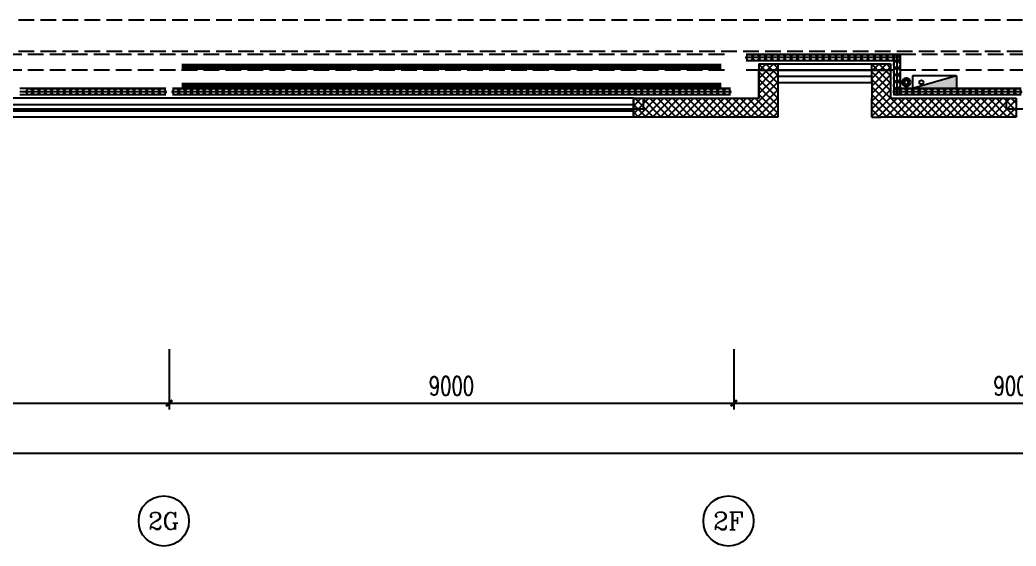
# Model space of a CAD drawing. Extents: x -474411 to 577939, y 0 to 1014176.
# Drawn here: x -185232 to -169354, y 632581 to 640970 of the extents above; entities that cross this region are included whole.
import ezdxf
from ezdxf.enums import TextEntityAlignment as Align

# ---------------------------------------------------------------- set-up
doc = ezdxf.new("R2010")
doc.units = 0
doc.header["$LTSCALE"] = 1000
doc.header["$MEASUREMENT"] = 0
doc.linetypes.add('CENTER', pattern=[2, 1.25, -0.25, 0.25, -0.25])
doc.linetypes.add('DASH', pattern=[0.35, 0.25, -0.1])
doc.layers.get('Defpoints').update_dxf_attribs({"color": 210})
for name, color, linetype in [('A-AXIS-D', 1, 'Continuous'), ('A-HATCH-2', 251, 'Continuous'), ('A-SFCE', 30, 'Continuous'), ('A-WINDOW', 140, 'Continuous'), ('AS-WALL', 40, 'Continuous'), ('AS-结构边线层', 200, 'Continuous'), ('DIM_SYMB', 3, 'Continuous'), ('PUB_HATCH', 8, 'Continuous'), ('PUB_TEXT', 7, 'Continuous'), ('SB_ZF消火栓', 10, 'Continuous')]:
    doc.layers.add(name, color=color, linetype=linetype)
doc.layers.add('LG-ZF消防', color=1, linetype='Continuous', lineweight=60)
doc.layers.add('柱间支撑', color=6, linetype='CENTER', lineweight=0)
doc.styles.add('_TCH_AXIS', font='COMPLEX', dxfattribs={"bigfont": 'GBCBIG'})
doc.styles.add('_TCH_DIM_T3', font='SIMPLEX', dxfattribs={"width": 0.705882, "bigfont": 'GBCBIG'})
doc.dimstyles.new('_TCH_ARCH&&100', dxfattribs={"dimtxt": 297.5, "dimasz": 100, "dimexe": 100, "dimexo": 100, "dimgap": 126.25, "dimtad": 1, "dimdec": 0, "dimzin": 0, "dimdsep": 46, "dimtxsty": '_TCH_DIM_T3', "dimblk": 'ARCHTICK', "dimcen": 0.09, "dimclrt": 7, "dimazin": 2, "dimtfac": 1, "dimtdec": 0, "dimtix": 1, "dimtmove": 2, "dimatfit": 3, "dimfxl": 0, "dimtolj": 1, "dimtzin": 0, "dimarcsym": 0})

# ---------------------------------------------------------------- blocks, each defined once
blk = doc.blocks.new('42343243')
at = {"color": 8}
for p, q in [((-175454, 1223170), (-196354, 1223170)), ((-175454, 1222870), (-175454, 1223170)), ((-196354, 1223070), (-175454, 1223070)), ((-196354, 1222970), (-175454, 1222970)), ((-175454, 1222870), (-196354, 1222870)), ((-173154, 1222320), (-173154, 1222620)), ((-173154, 1222620), (-171654, 1222620)), ((-171654, 1222620), (-171654, 1222320)), ((-171654, 1222520), (-173154, 1222520)), ((-171654, 1222420), (-173154, 1222420)), ((-173154, 1222320), (-171654, 1222320))]:
    blk.add_line(p, q, dxfattribs=at)
at = {"layer": 'AS-WALL', "color": 8}
for p, q in [((-173154, 1223170), (-175454, 1223170)), ((-175454, 1223170), (-175454, 1222870)), ((-173154, 1222620), (-173154, 1223170)), ((-171654, 1223170), (-171504, 1223170)), ((-171654, 1223170), (-171654, 1222870)), ((-169354, 1223170), (-171504, 1223170)), ((-169354, 1222870), (-169354, 1223170)), ((-175454, 1222870), (-173454, 1222870)), ((-173454, 1222320), (-173454, 1222870)), ((-171654, 1222870), (-171654, 1222870)), ((-171654, 1222620), (-171654, 1222870)), ((-171354, 1222320), (-171354, 1222870)), ((-171354, 1222870), (-169354, 1222870)), ((-173154, 1222320), (-173154, 1222620)), ((-171654, 1222620), (-171654, 1222320)), ((-173454, 1222320), (-173154, 1222320)), ((-171654, 1222320), (-171354, 1222320))]:
    blk.add_line(p, q, dxfattribs=at)
at = {"layer": 'PUB_HATCH', "color": 8, "linetype": 'Continuous'}
for p, q in [((-175454, 1223087), (-175371, 1223170)), ((-175454, 1222967), (-175251, 1223170)), ((-175209, 1222870), (-175454, 1223115)), ((-175431, 1222870), (-175131, 1223170)), ((-175089, 1222870), (-175389, 1223170)), ((-175311, 1222870), (-175011, 1223170)), ((-174969, 1222870), (-175269, 1223170)), ((-175191, 1222870), (-174891, 1223170)), ((-174849, 1222870), (-175149, 1223170)), ((-175071, 1222870), (-174771, 1223170)), ((-174729, 1222870), (-175029, 1223170)), ((-174951, 1222870), (-174651, 1223170)), ((-174609, 1222870), (-174909, 1223170)), ((-174831, 1222870), (-174531, 1223170)), ((-174489, 1222870), (-174789, 1223170)), ((-174711, 1222870), (-174411, 1223170)), ((-174369, 1222870), (-174669, 1223170)), ((-174591, 1222870), (-174291, 1223170)), ((-174249, 1222870), (-174549, 1223170)), ((-174471, 1222870), (-174171, 1223170)), ((-174129, 1222870), (-174429, 1223170)), ((-174351, 1222870), (-174051, 1223170)), ((-174009, 1222870), (-174309, 1223170)), ((-174231, 1222870), (-173931, 1223170)), ((-173889, 1222870), (-174189, 1223170)), ((-174111, 1222870), (-173811, 1223170)), ((-173769, 1222870), (-174069, 1223170)), ((-173991, 1222870), (-173691, 1223170)), ((-173649, 1222870), (-173949, 1223170)), ((-173871, 1222870), (-173571, 1223170)), ((-173529, 1222870), (-173829, 1223170)), ((-173751, 1222870), (-173451, 1223170)), ((-173432, 1222893), (-173709, 1223170)), ((-173631, 1222870), (-173331, 1223170)), ((-173372, 1222953), (-173589, 1223170)), ((-173511, 1222870), (-173211, 1223170)), ((-173312, 1223013), (-173469, 1223170)), ((-173454, 1222807), (-173154, 1223107)), ((-173252, 1223073), (-173349, 1223170)), ((-173192, 1223133), (-173229, 1223170)), ((-173154, 1223095), (-173192, 1223133)), ((-171654, 1223167), (-171651, 1223170)), ((-171654, 1223047), (-171531, 1223170)), ((-171504, 1223005), (-171654, 1223155)), ((-171504, 1223125), (-171549, 1223170)), ((-171504, 1223077), (-171411, 1223170)), ((-171249, 1222870), (-171504, 1223125)), ((-171497, 1222965), (-171291, 1223170)), ((-171129, 1222870), (-171429, 1223170)), ((-171425, 1222917), (-171171, 1223170)), ((-171351, 1222870), (-171051, 1223170)), ((-171009, 1222870), (-171309, 1223170)), ((-171231, 1222870), (-170931, 1223170)), ((-170889, 1222870), (-171189, 1223170)), ((-171111, 1222870), (-170811, 1223170)), ((-170769, 1222870), (-171069, 1223170)), ((-170991, 1222870), (-170691, 1223170)), ((-170649, 1222870), (-170949, 1223170)), ((-170871, 1222870), (-170571, 1223170)), ((-170529, 1222870), (-170829, 1223170)), ((-170751, 1222870), (-170451, 1223170)), ((-170409, 1222870), (-170709, 1223170)), ((-170631, 1222870), (-170331, 1223170)), ((-170289, 1222870), (-170589, 1223170)), ((-170511, 1222870), (-170211, 1223170)), ((-170169, 1222870), (-170469, 1223170)), ((-170391, 1222870), (-170091, 1223170)), ((-170049, 1222870), (-170349, 1223170)), ((-170271, 1222870), (-169971, 1223170)), ((-169929, 1222870), (-170229, 1223170)), ((-170151, 1222870), (-169851, 1223170)), ((-169809, 1222870), (-170109, 1223170)), ((-170031, 1222870), (-169731, 1223170)), ((-169689, 1222870), (-169989, 1223170)), ((-169911, 1222870), (-169611, 1223170)), ((-169569, 1222870), (-169869, 1223170)), ((-169791, 1222870), (-169491, 1223170)), ((-169449, 1222870), (-169749, 1223170)), ((-169671, 1222870), (-169371, 1223170)), ((-169354, 1222895), (-169629, 1223170)), ((-169354, 1223015), (-169509, 1223170)), ((-169354, 1223135), (-169389, 1223170)), ((-175329, 1222870), (-175454, 1222995)), ((-173454, 1222687), (-173154, 1222987)), ((-173154, 1222735), (-173372, 1222953)), ((-173154, 1222855), (-173312, 1223013)), ((-173154, 1222975), (-173252, 1223073)), ((-171654, 1222927), (-171504, 1223077)), ((-171555, 1222936), (-171654, 1223035)), ((-171654, 1222807), (-171497, 1222965)), ((-171354, 1222735), (-171555, 1222936)), ((-171398, 1222899), (-171504, 1223005)), ((-169551, 1222870), (-169354, 1223067)), ((-169431, 1222870), (-169354, 1222947)), ((-175449, 1222870), (-175454, 1222875)), ((-173454, 1222567), (-173154, 1222867)), ((-173217, 1222558), (-173454, 1222795)), ((-173157, 1222618), (-173432, 1222893)), ((-171654, 1222687), (-171425, 1222917)), ((-171627, 1222888), (-171654, 1222915)), ((-171354, 1222495), (-171654, 1222795)), ((-171628, 1222594), (-171354, 1222867)), ((-171354, 1222615), (-171627, 1222888)), ((-171354, 1222855), (-171398, 1222899)), ((-173454, 1222447), (-173154, 1222747)), ((-173277, 1222498), (-173454, 1222675)), ((-173454, 1222327), (-173154, 1222627)), ((-173154, 1222615), (-173157, 1222618)), ((-171354, 1222375), (-171654, 1222675)), ((-171568, 1222534), (-171354, 1222747)), ((-171508, 1222474), (-171354, 1222627)), ((-173337, 1222438), (-173454, 1222555)), ((-173341, 1222320), (-173154, 1222507)), ((-173154, 1222375), (-173277, 1222498)), ((-173154, 1222495), (-173217, 1222558)), ((-171654, 1222567), (-171628, 1222594)), ((-171419, 1222320), (-171654, 1222555)), ((-171654, 1222447), (-171568, 1222534)), ((-171654, 1222327), (-171508, 1222474)), ((-171448, 1222414), (-171354, 1222507)), ((-173397, 1222378), (-173454, 1222435)), ((-173339, 1222320), (-173397, 1222378)), ((-173219, 1222320), (-173337, 1222438)), ((-173221, 1222320), (-173154, 1222387)), ((-171539, 1222320), (-171654, 1222435)), ((-171541, 1222320), (-171448, 1222414)), ((-171421, 1222320), (-171388, 1222354)), ((-171388, 1222354), (-171354, 1222387))]:
    blk.add_line(p, q, dxfattribs=at)
blk = doc.blocks.new('43243')
at = {"layer": 'AS-结构边线层', "color": 8}
blk.add_lwpolyline([(-210494, 639720), (-200454, 639720), (-200454, 640170), (-198354, 640170), (-198354, 639720), (-196514, 639720), (-196514, 639550), (-175294, 639550), (-175294, 639720), (-173454, 639720), (-173454, 640170), (-171354, 640170), (-171354, 639720), (-169514, 639720), (-169514, 639550), (-155994, 639550), (-155994, 639720), (-146454, 639720)], dxfattribs=at)
blk = doc.blocks.new('w42343')
at = {"layer": 'A-HATCH-2', "linetype": 'DASH'}
for p, q in [((-263654, 640970), (-128354, 640970)), ((-263654, 640470), (-128354, 640470))]:
    blk.add_line(p, q, dxfattribs=at)
blk = doc.blocks.new('34242343243')
at = {"color": 8}
for p, q in [((-173552, 640420), (-173654, 640420)), ((-173552, 640370), (-173654, 640370)), ((-173450, 640420), (-173552, 640420)), ((-173450, 640370), (-173552, 640370)), ((-173348, 640420), (-173450, 640420)), ((-173348, 640370), (-173450, 640370)), ((-173246, 640420), (-173348, 640420)), ((-173246, 640370), (-173348, 640370)), ((-173144, 640420), (-173246, 640420)), ((-173144, 640370), (-173246, 640370)), ((-173042, 640420), (-173144, 640420)), ((-173042, 640370), (-173144, 640370)), ((-172940, 640420), (-173042, 640420)), ((-172940, 640370), (-173042, 640370)), ((-172838, 640420), (-172940, 640420)), ((-172838, 640370), (-172940, 640370)), ((-172735, 640420), (-172838, 640420)), ((-172735, 640370), (-172838, 640370)), ((-172633, 640420), (-172735, 640420)), ((-172633, 640370), (-172735, 640370)), ((-172531, 640420), (-172633, 640420)), ((-172531, 640370), (-172633, 640370)), ((-172429, 640420), (-172531, 640420)), ((-172429, 640370), (-172531, 640370)), ((-172327, 640420), (-172429, 640420)), ((-172327, 640370), (-172429, 640370)), ((-172225, 640420), (-172327, 640420)), ((-172225, 640370), (-172327, 640370)), ((-172123, 640420), (-172225, 640420)), ((-172123, 640370), (-172225, 640370)), ((-172021, 640420), (-172123, 640420)), ((-172021, 640370), (-172123, 640370)), ((-171919, 640420), (-172021, 640420)), ((-171919, 640370), (-172021, 640370)), ((-171817, 640420), (-171919, 640420)), ((-171817, 640370), (-171919, 640370)), ((-171715, 640420), (-171817, 640420)), ((-171715, 640370), (-171817, 640370)), ((-171613, 640420), (-171715, 640420)), ((-171613, 640370), (-171715, 640370)), ((-171510, 640420), (-171613, 640420)), ((-171510, 640370), (-171613, 640370)), ((-171408, 640420), (-171510, 640420)), ((-171408, 640370), (-171510, 640370)), ((-171306, 640420), (-171408, 640420)), ((-171306, 640370), (-171408, 640370)), ((-171204, 640420), (-171306, 640420)), ((-171204, 640370), (-171306, 640370)), ((-171304, 640420), (-171304, 640312)), ((-171254, 640420), (-171254, 640312)), ((-171204, 640420), (-171204, 640312)), ((-173552, 640320), (-173654, 640320)), ((-173450, 640320), (-173552, 640320)), ((-173348, 640320), (-173450, 640320)), ((-173246, 640320), (-173348, 640320)), ((-173144, 640320), (-173246, 640320)), ((-173042, 640320), (-173144, 640320)), ((-172940, 640320), (-173042, 640320)), ((-172838, 640320), (-172940, 640320)), ((-172735, 640320), (-172838, 640320)), ((-172633, 640320), (-172735, 640320)), ((-172531, 640320), (-172633, 640320)), ((-172429, 640320), (-172531, 640320)), ((-172327, 640320), (-172429, 640320)), ((-172225, 640320), (-172327, 640320)), ((-172123, 640320), (-172225, 640320)), ((-172021, 640320), (-172123, 640320)), ((-171919, 640320), (-172021, 640320)), ((-171817, 640320), (-171919, 640320)), ((-171715, 640320), (-171817, 640320)), ((-171613, 640320), (-171715, 640320)), ((-171510, 640320), (-171613, 640320)), ((-171408, 640320), (-171510, 640320)), ((-171306, 640320), (-171408, 640320)), ((-171204, 640320), (-171306, 640320)), ((-171304, 640312), (-171304, 640203)), ((-171304, 640203), (-171304, 640095)), ((-171254, 640312), (-171254, 640203)), ((-171254, 640203), (-171254, 640095)), ((-171204, 640312), (-171204, 640203)), ((-171204, 640203), (-171204, 640095)), ((-171304, 640095), (-171304, 639987)), ((-171254, 640095), (-171254, 639987)), ((-171204, 640095), (-171204, 639987)), ((-171304, 639987), (-171304, 639878)), ((-171254, 639987), (-171254, 639878)), ((-171204, 639987), (-171204, 639878)), ((-185131, 639876), (-185232, 639876)), ((-185131, 639826), (-185232, 639826)), ((-185131, 639776), (-185232, 639776)), ((-185030, 639876), (-185131, 639876)), ((-185030, 639826), (-185131, 639826)), ((-185030, 639776), (-185131, 639776)), ((-184929, 639876), (-185030, 639876)), ((-184929, 639826), (-185030, 639826)), ((-184929, 639776), (-185030, 639776)), ((-184828, 639876), (-184929, 639876)), ((-184828, 639826), (-184929, 639826)), ((-184828, 639776), (-184929, 639776)), ((-184727, 639876), (-184828, 639876)), ((-184727, 639826), (-184828, 639826)), ((-184727, 639776), (-184828, 639776)), ((-184626, 639876), (-184727, 639876)), ((-184626, 639826), (-184727, 639826)), ((-184626, 639776), (-184727, 639776)), ((-184525, 639876), (-184626, 639876)), ((-184525, 639826), (-184626, 639826)), ((-184525, 639776), (-184626, 639776)), ((-184424, 639876), (-184525, 639876)), ((-184424, 639826), (-184525, 639826)), ((-184424, 639776), (-184525, 639776)), ((-184323, 639876), (-184424, 639876)), ((-184323, 639826), (-184424, 639826)), ((-184323, 639776), (-184424, 639776)), ((-184222, 639876), (-184323, 639876)), ((-184222, 639826), (-184323, 639826)), ((-184222, 639776), (-184323, 639776)), ((-184121, 639876), (-184222, 639876)), ((-184121, 639826), (-184222, 639826)), ((-184121, 639776), (-184222, 639776)), ((-184020, 639876), (-184121, 639876)), ((-184020, 639826), (-184121, 639826)), ((-184020, 639776), (-184121, 639776)), ((-183919, 639876), (-184020, 639876)), ((-183919, 639826), (-184020, 639826)), ((-183919, 639776), (-184020, 639776)), ((-183818, 639876), (-183919, 639876)), ((-183818, 639826), (-183919, 639826)), ((-183818, 639776), (-183919, 639776)), ((-183717, 639876), (-183818, 639876)), ((-183717, 639826), (-183818, 639826)), ((-183717, 639776), (-183818, 639776)), ((-183616, 639876), (-183717, 639876)), ((-183616, 639826), (-183717, 639826)), ((-183616, 639776), (-183717, 639776)), ((-183514, 639876), (-183616, 639876)), ((-183514, 639826), (-183616, 639826)), ((-183514, 639776), (-183616, 639776)), ((-183413, 639876), (-183514, 639876)), ((-183413, 639826), (-183514, 639826)), ((-183413, 639776), (-183514, 639776)), ((-183312, 639876), (-183413, 639876)), ((-183312, 639826), (-183413, 639826)), ((-183312, 639776), (-183413, 639776)), ((-183211, 639876), (-183312, 639876)), ((-183211, 639826), (-183312, 639826)), ((-183211, 639776), (-183312, 639776)), ((-183110, 639876), (-183211, 639876)), ((-183110, 639826), (-183211, 639826)), ((-183110, 639776), (-183211, 639776)), ((-183009, 639876), (-183110, 639876)), ((-183009, 639826), (-183110, 639826)), ((-183009, 639776), (-183110, 639776)), ((-182908, 639876), (-183009, 639876)), ((-182908, 639826), (-183009, 639826)), ((-182908, 639776), (-183009, 639776)), ((-182699, 639876), (-182800, 639876)), ((-182699, 639826), (-182800, 639826)), ((-182699, 639776), (-182800, 639776)), ((-182598, 639876), (-182699, 639876)), ((-182598, 639826), (-182699, 639826)), ((-182598, 639776), (-182699, 639776)), ((-182497, 639876), (-182598, 639876)), ((-182497, 639826), (-182598, 639826)), ((-182497, 639776), (-182598, 639776)), ((-182396, 639876), (-182497, 639876)), ((-182396, 639826), (-182497, 639826)), ((-182396, 639776), (-182497, 639776)), ((-182295, 639876), (-182396, 639876)), ((-182295, 639826), (-182396, 639826)), ((-182295, 639776), (-182396, 639776)), ((-182194, 639876), (-182295, 639876)), ((-182194, 639826), (-182295, 639826)), ((-182194, 639776), (-182295, 639776)), ((-182093, 639876), (-182194, 639876)), ((-182093, 639826), (-182194, 639826)), ((-182093, 639776), (-182194, 639776)), ((-181992, 639876), (-182093, 639876)), ((-181992, 639826), (-182093, 639826)), ((-181992, 639776), (-182093, 639776)), ((-181891, 639876), (-181992, 639876)), ((-181891, 639826), (-181992, 639826)), ((-181891, 639776), (-181992, 639776)), ((-181790, 639876), (-181891, 639876)), ((-181790, 639826), (-181891, 639826)), ((-181790, 639776), (-181891, 639776)), ((-181689, 639876), (-181790, 639876)), ((-181689, 639826), (-181790, 639826)), ((-181689, 639776), (-181790, 639776)), ((-181588, 639876), (-181689, 639876)), ((-181588, 639826), (-181689, 639826)), ((-181588, 639776), (-181689, 639776)), ((-181487, 639876), (-181588, 639876)), ((-181487, 639826), (-181588, 639826)), ((-181487, 639776), (-181588, 639776)), ((-181386, 639876), (-181487, 639876)), ((-181386, 639826), (-181487, 639826)), ((-181386, 639776), (-181487, 639776)), ((-181285, 639876), (-181386, 639876)), ((-181285, 639826), (-181386, 639826)), ((-181285, 639776), (-181386, 639776)), ((-181183, 639876), (-181285, 639876)), ((-181183, 639826), (-181285, 639826)), ((-181183, 639776), (-181285, 639776)), ((-181082, 639876), (-181183, 639876)), ((-181082, 639826), (-181183, 639826)), ((-181082, 639776), (-181183, 639776)), ((-180981, 639876), (-181082, 639876)), ((-180981, 639826), (-181082, 639826)), ((-180981, 639776), (-181082, 639776)), ((-180880, 639876), (-180981, 639876)), ((-180880, 639826), (-180981, 639826)), ((-180880, 639776), (-180981, 639776)), ((-180779, 639876), (-180880, 639876)), ((-180779, 639826), (-180880, 639826)), ((-180779, 639776), (-180880, 639776)), ((-180678, 639876), (-180779, 639876)), ((-180678, 639826), (-180779, 639826)), ((-180678, 639776), (-180779, 639776)), ((-180577, 639876), (-180678, 639876)), ((-180577, 639826), (-180678, 639826)), ((-180577, 639776), (-180678, 639776)), ((-180476, 639876), (-180577, 639876)), ((-180476, 639826), (-180577, 639826)), ((-180476, 639776), (-180577, 639776)), ((-180375, 639876), (-180476, 639876)), ((-180375, 639826), (-180476, 639826)), ((-180375, 639776), (-180476, 639776)), ((-180274, 639876), (-180375, 639876)), ((-180274, 639826), (-180375, 639826)), ((-180274, 639776), (-180375, 639776)), ((-180173, 639876), (-180274, 639876)), ((-180173, 639826), (-180274, 639826)), ((-180173, 639776), (-180274, 639776)), ((-180072, 639876), (-180173, 639876)), ((-180072, 639826), (-180173, 639826)), ((-180072, 639776), (-180173, 639776)), ((-179971, 639876), (-180072, 639876)), ((-179971, 639826), (-180072, 639826)), ((-179971, 639776), (-180072, 639776)), ((-179870, 639876), (-179971, 639876)), ((-179870, 639826), (-179971, 639826)), ((-179870, 639776), (-179971, 639776)), ((-179769, 639876), (-179870, 639876)), ((-179769, 639826), (-179870, 639826)), ((-179769, 639776), (-179870, 639776)), ((-179668, 639876), (-179769, 639876)), ((-179668, 639826), (-179769, 639826)), ((-179668, 639776), (-179769, 639776)), ((-179567, 639876), (-179668, 639876)), ((-179567, 639826), (-179668, 639826)), ((-179567, 639776), (-179668, 639776)), ((-179466, 639876), (-179567, 639876)), ((-179466, 639826), (-179567, 639826)), ((-179466, 639776), (-179567, 639776)), ((-179365, 639876), (-179466, 639876)), ((-179365, 639826), (-179466, 639826)), ((-179365, 639776), (-179466, 639776)), ((-179264, 639876), (-179365, 639876)), ((-179264, 639826), (-179365, 639826)), ((-179264, 639776), (-179365, 639776)), ((-179163, 639876), (-179264, 639876)), ((-179163, 639826), (-179264, 639826)), ((-179163, 639776), (-179264, 639776)), ((-179062, 639876), (-179163, 639876)), ((-179062, 639826), (-179163, 639826)), ((-179062, 639776), (-179163, 639776)), ((-178960, 639876), (-179062, 639876)), ((-178960, 639826), (-179062, 639826)), ((-178960, 639776), (-179062, 639776)), ((-178859, 639876), (-178960, 639876)), ((-178859, 639826), (-178960, 639826)), ((-178859, 639776), (-178960, 639776)), ((-178758, 639876), (-178859, 639876)), ((-178758, 639826), (-178859, 639826)), ((-178758, 639776), (-178859, 639776)), ((-178657, 639876), (-178758, 639876)), ((-178657, 639826), (-178758, 639826)), ((-178657, 639776), (-178758, 639776)), ((-178556, 639876), (-178657, 639876)), ((-178556, 639826), (-178657, 639826)), ((-178556, 639776), (-178657, 639776)), ((-178455, 639876), (-178556, 639876)), ((-178455, 639826), (-178556, 639826)), ((-178455, 639776), (-178556, 639776)), ((-178354, 639876), (-178455, 639876)), ((-178354, 639826), (-178455, 639826)), ((-178354, 639776), (-178455, 639776)), ((-178253, 639876), (-178354, 639876)), ((-178253, 639826), (-178354, 639826)), ((-178253, 639776), (-178354, 639776)), ((-178152, 639876), (-178253, 639876)), ((-178152, 639826), (-178253, 639826)), ((-178152, 639776), (-178253, 639776)), ((-178051, 639876), (-178152, 639876)), ((-178051, 639826), (-178152, 639826)), ((-178051, 639776), (-178152, 639776)), ((-177950, 639876), (-178051, 639876)), ((-177950, 639826), (-178051, 639826)), ((-177950, 639776), (-178051, 639776)), ((-177849, 639876), (-177950, 639876)), ((-177849, 639826), (-177950, 639826)), ((-177849, 639776), (-177950, 639776)), ((-177748, 639876), (-177849, 639876)), ((-177748, 639826), (-177849, 639826)), ((-177748, 639776), (-177849, 639776)), ((-177647, 639876), (-177748, 639876)), ((-177647, 639826), (-177748, 639826)), ((-177647, 639776), (-177748, 639776)), ((-177546, 639876), (-177647, 639876)), ((-177546, 639826), (-177647, 639826)), ((-177546, 639776), (-177647, 639776)), ((-177445, 639876), (-177546, 639876)), ((-177445, 639826), (-177546, 639826)), ((-177445, 639776), (-177546, 639776)), ((-177344, 639876), (-177445, 639876)), ((-177344, 639826), (-177445, 639826)), ((-177344, 639776), (-177445, 639776)), ((-177243, 639876), (-177344, 639876)), ((-177243, 639826), (-177344, 639826)), ((-177243, 639776), (-177344, 639776)), ((-177142, 639876), (-177243, 639876)), ((-177142, 639826), (-177243, 639826)), ((-177142, 639776), (-177243, 639776)), ((-177041, 639876), (-177142, 639876)), ((-177041, 639826), (-177142, 639826)), ((-177041, 639776), (-177142, 639776)), ((-176940, 639876), (-177041, 639876)), ((-176940, 639826), (-177041, 639826)), ((-176940, 639776), (-177041, 639776)), ((-176839, 639876), (-176940, 639876)), ((-176839, 639826), (-176940, 639826)), ((-176839, 639776), (-176940, 639776)), ((-176737, 639876), (-176839, 639876)), ((-176737, 639826), (-176839, 639826)), ((-176737, 639776), (-176839, 639776)), ((-176636, 639876), (-176737, 639876)), ((-176636, 639826), (-176737, 639826)), ((-176636, 639776), (-176737, 639776)), ((-176535, 639876), (-176636, 639876)), ((-176535, 639826), (-176636, 639826)), ((-176535, 639776), (-176636, 639776)), ((-176434, 639876), (-176535, 639876)), ((-176434, 639826), (-176535, 639826)), ((-176434, 639776), (-176535, 639776)), ((-176333, 639876), (-176434, 639876)), ((-176333, 639826), (-176434, 639826)), ((-176333, 639776), (-176434, 639776)), ((-176232, 639876), (-176333, 639876)), ((-176232, 639826), (-176333, 639826)), ((-176232, 639776), (-176333, 639776)), ((-176131, 639876), (-176232, 639876)), ((-176131, 639826), (-176232, 639826)), ((-176131, 639776), (-176232, 639776)), ((-176030, 639876), (-176131, 639876)), ((-176030, 639826), (-176131, 639826)), ((-176030, 639776), (-176131, 639776)), ((-175929, 639876), (-176030, 639876)), ((-175929, 639826), (-176030, 639826)), ((-175929, 639776), (-176030, 639776)), ((-175828, 639876), (-175929, 639876)), ((-175828, 639826), (-175929, 639826)), ((-175828, 639776), (-175929, 639776)), ((-175727, 639876), (-175828, 639876)), ((-175727, 639826), (-175828, 639826)), ((-175727, 639776), (-175828, 639776)), ((-175626, 639876), (-175727, 639876)), ((-175626, 639826), (-175727, 639826)), ((-175626, 639776), (-175727, 639776)), ((-175525, 639876), (-175626, 639876)), ((-175525, 639826), (-175626, 639826)), ((-175525, 639776), (-175626, 639776)), ((-175424, 639876), (-175525, 639876)), ((-175424, 639826), (-175525, 639826)), ((-175424, 639776), (-175525, 639776)), ((-175323, 639876), (-175424, 639876)), ((-175323, 639826), (-175424, 639826)), ((-175323, 639776), (-175424, 639776)), ((-175222, 639876), (-175323, 639876)), ((-175222, 639826), (-175323, 639826)), ((-175222, 639776), (-175323, 639776)), ((-175121, 639876), (-175222, 639876)), ((-175121, 639826), (-175222, 639826)), ((-175121, 639776), (-175222, 639776)), ((-175020, 639876), (-175121, 639876)), ((-175020, 639826), (-175121, 639826)), ((-175020, 639776), (-175121, 639776)), ((-174919, 639876), (-175020, 639876)), ((-174919, 639826), (-175020, 639826)), ((-174919, 639776), (-175020, 639776)), ((-174818, 639876), (-174919, 639876)), ((-174818, 639826), (-174919, 639826)), ((-174818, 639776), (-174919, 639776)), ((-174717, 639876), (-174818, 639876)), ((-174717, 639826), (-174818, 639826)), ((-174717, 639776), (-174818, 639776)), ((-174616, 639876), (-174717, 639876)), ((-174616, 639826), (-174717, 639826)), ((-174616, 639776), (-174717, 639776)), ((-174514, 639876), (-174616, 639876)), ((-174514, 639826), (-174616, 639826)), ((-174514, 639776), (-174616, 639776)), ((-174413, 639876), (-174514, 639876)), ((-174413, 639826), (-174514, 639826)), ((-174413, 639776), (-174514, 639776)), ((-174312, 639876), (-174413, 639876)), ((-174312, 639826), (-174413, 639826)), ((-174312, 639776), (-174413, 639776)), ((-174211, 639876), (-174312, 639876)), ((-174211, 639826), (-174312, 639826)), ((-174211, 639776), (-174312, 639776)), ((-174110, 639876), (-174211, 639876)), ((-174110, 639826), (-174211, 639826)), ((-174110, 639776), (-174211, 639776)), ((-174009, 639876), (-174110, 639876)), ((-174009, 639826), (-174110, 639826)), ((-174009, 639776), (-174110, 639776)), ((-173908, 639876), (-174009, 639876)), ((-173908, 639826), (-174009, 639826)), ((-173908, 639776), (-174009, 639776)), ((-171304, 639878), (-171304, 639770)), ((-171203, 639876), (-171304, 639876)), ((-171203, 639826), (-171304, 639826)), ((-171203, 639776), (-171304, 639776)), ((-171254, 639878), (-171254, 639770)), ((-171204, 639878), (-171204, 639770)), ((-171101, 639876), (-171203, 639876)), ((-171101, 639826), (-171203, 639826)), ((-171101, 639776), (-171203, 639776)), ((-171000, 639876), (-171101, 639876)), ((-171000, 639826), (-171101, 639826)), ((-171000, 639776), (-171101, 639776)), ((-170898, 639876), (-171000, 639876)), ((-170898, 639826), (-171000, 639826)), ((-170898, 639776), (-171000, 639776)), ((-170797, 639876), (-170898, 639876)), ((-170797, 639826), (-170898, 639826)), ((-170797, 639776), (-170898, 639776)), ((-170695, 639876), (-170797, 639876)), ((-170695, 639826), (-170797, 639826)), ((-170695, 639776), (-170797, 639776)), ((-170594, 639876), (-170695, 639876)), ((-170594, 639826), (-170695, 639826)), ((-170594, 639776), (-170695, 639776)), ((-170492, 639876), (-170594, 639876)), ((-170492, 639826), (-170594, 639826)), ((-170492, 639776), (-170594, 639776)), ((-170390, 639876), (-170492, 639876)), ((-170390, 639826), (-170492, 639826)), ((-170390, 639776), (-170492, 639776)), ((-170289, 639876), (-170390, 639876)), ((-170289, 639826), (-170390, 639826)), ((-170289, 639776), (-170390, 639776)), ((-170187, 639876), (-170289, 639876)), ((-170187, 639826), (-170289, 639826)), ((-170187, 639776), (-170289, 639776)), ((-170086, 639876), (-170187, 639876)), ((-170086, 639826), (-170187, 639826)), ((-170086, 639776), (-170187, 639776)), ((-169984, 639876), (-170086, 639876)), ((-169984, 639826), (-170086, 639826)), ((-169984, 639776), (-170086, 639776)), ((-169883, 639876), (-169984, 639876)), ((-169883, 639826), (-169984, 639826)), ((-169883, 639776), (-169984, 639776)), ((-169781, 639876), (-169883, 639876)), ((-169781, 639826), (-169883, 639826)), ((-169781, 639776), (-169883, 639776)), ((-169680, 639876), (-169781, 639876)), ((-169680, 639826), (-169781, 639826)), ((-169680, 639776), (-169781, 639776)), ((-169578, 639876), (-169680, 639876)), ((-169578, 639826), (-169680, 639826)), ((-169578, 639776), (-169680, 639776)), ((-169477, 639876), (-169578, 639876)), ((-169477, 639826), (-169578, 639826)), ((-169477, 639776), (-169578, 639776)), ((-169375, 639876), (-169477, 639876)), ((-169375, 639826), (-169477, 639826)), ((-169375, 639776), (-169477, 639776)), ((-169274, 639876), (-169375, 639876)), ((-169274, 639826), (-169375, 639826)), ((-169274, 639776), (-169375, 639776))]:
    blk.add_line(p, q, dxfattribs=at)
for centre, major_axis, ratio in [((-173603, 640370), (51, 0), 0.979592), ((-173501, 640370), (51, 0), 0.979592), ((-173399, 640370), (51, 0), 0.979592), ((-173297, 640370), (51, 0), 0.979592), ((-173195, 640370), (51, 0), 0.979592), ((-173093, 640370), (51, 0), 0.979592), ((-172991, 640370), (51, 0), 0.979592), ((-172889, 640370), (51, 0), 0.979592), ((-172786, 640370), (51, 0), 0.979592), ((-172684, 640370), (51, 0), 0.979592), ((-172582, 640370), (51, 0), 0.979592), ((-172480, 640370), (51, 0), 0.979592), ((-172378, 640370), (51, 0), 0.979592), ((-172276, 640370), (51, 0), 0.979592), ((-172174, 640370), (51, 0), 0.979592), ((-172072, 640370), (51, 0), 0.979592), ((-171970, 640370), (51, 0), 0.979592), ((-171868, 640370), (51, 0), 0.979592), ((-171766, 640370), (51, 0), 0.979592), ((-171664, 640370), (51, 0), 0.979592), ((-171561, 640370), (51, 0), 0.979592), ((-171459, 640370), (51, 0), 0.979592), ((-171357, 640370), (51, 0), 0.979592), ((-171255, 640370), (51, 0), 0.979592), ((-171254, 640366), (0, 54.2), 0.923077), ((-171254, 640257), (0, 54.2), 0.923077), ((-171254, 640149), (0, 54.2), 0.923077), ((-171254, 640041), (0, 54.2), 0.923077), ((-171254, 639932), (0, 54.2), 0.923077), ((-171254, 639824), (0, 54.2), 0.923077), ((-171253, 639826), (50.8, 0), 0.98499), ((-171152, 639826), (50.8, 0), 0.98499), ((-171050, 639826), (50.8, 0), 0.98499), ((-170949, 639826), (50.8, 0), 0.98499), ((-170847, 639826), (50.8, 0), 0.98499), ((-170746, 639826), (50.8, 0), 0.98499), ((-170644, 639826), (50.8, 0), 0.98499), ((-170543, 639826), (50.8, 0), 0.98499), ((-170441, 639826), (50.8, 0), 0.98499), ((-170340, 639826), (50.8, 0), 0.98499), ((-170238, 639826), (50.8, 0), 0.98499), ((-170137, 639826), (50.8, 0), 0.98499), ((-170035, 639826), (50.8, 0), 0.98499), ((-169934, 639826), (50.8, 0), 0.98499), ((-169832, 639826), (50.8, 0), 0.98499), ((-169731, 639826), (50.8, 0), 0.98499), ((-169629, 639826), (50.8, 0), 0.98499), ((-169528, 639826), (50.8, 0), 0.98499), ((-169426, 639826), (50.8, 0), 0.98499), ((-169324, 639826), (50.8, 0), 0.98499)]:
    blk.add_ellipse(centre, major_axis=major_axis, ratio=ratio, start_param=3.141593, end_param=9.424778, dxfattribs=at)
for centre in [(-185081, 639826), (-184980, 639826), (-184879, 639826), (-184778, 639826), (-184676, 639826), (-184575, 639826), (-184474, 639826), (-184373, 639826), (-184272, 639826), (-184171, 639826), (-184070, 639826), (-183969, 639826), (-183868, 639826), (-183767, 639826), (-183666, 639826), (-183565, 639826), (-183464, 639826), (-183363, 639826), (-183262, 639826), (-183161, 639826), (-183060, 639826), (-182959, 639826), (-182750, 639826), (-182649, 639826), (-182548, 639826), (-182447, 639826), (-182345, 639826), (-182244, 639826), (-182143, 639826), (-182042, 639826), (-181941, 639826), (-181840, 639826), (-181739, 639826), (-181638, 639826), (-181537, 639826), (-181436, 639826), (-181335, 639826), (-181234, 639826), (-181133, 639826), (-181032, 639826), (-180931, 639826), (-180830, 639826), (-180729, 639826), (-180628, 639826), (-180527, 639826), (-180426, 639826), (-180325, 639826), (-180224, 639826), (-180122, 639826), (-180021, 639826), (-179920, 639826), (-179819, 639826), (-179718, 639826), (-179617, 639826), (-179516, 639826), (-179415, 639826), (-179314, 639826), (-179213, 639826), (-179112, 639826), (-179011, 639826), (-178910, 639826), (-178809, 639826), (-178708, 639826), (-178607, 639826), (-178506, 639826), (-178405, 639826), (-178304, 639826), (-178203, 639826), (-178102, 639826), (-178001, 639826), (-177899, 639826), (-177798, 639826), (-177697, 639826), (-177596, 639826), (-177495, 639826), (-177394, 639826), (-177293, 639826), (-177192, 639826), (-177091, 639826), (-176990, 639826), (-176889, 639826), (-176788, 639826), (-176687, 639826), (-176586, 639826), (-176485, 639826), (-176384, 639826), (-176283, 639826), (-176182, 639826), (-176081, 639826), (-175980, 639826), (-175879, 639826), (-175778, 639826), (-175676, 639826), (-175575, 639826), (-175474, 639826), (-175373, 639826), (-175272, 639826), (-175171, 639826), (-175070, 639826), (-174969, 639826), (-174868, 639826), (-174767, 639826), (-174666, 639826), (-174565, 639826), (-174464, 639826), (-174363, 639826), (-174262, 639826), (-174161, 639826), (-174060, 639826), (-173959, 639826)]:
    blk.add_ellipse(centre, major_axis=(-50.5, 0), ratio=0.989654, dxfattribs=at)
blk = doc.blocks.new('234243242332')
at = {"layer": 'SB_ZF消火栓'}
blk.add_hatch(color=8, dxfattribs=at).paths.add_polyline_path([(-171003, 639876), (-170303, 639876), (-170303, 640076)])
at = {"layer": 'LG-ZF消防', "color": 8, "linetype": 'Continuous'}
blk.add_circle((-171103, 639976), 50, dxfattribs=at)
at = {"layer": 'SB_ZF消火栓', "color": 8}
for p, q in [((-170303, 640076), (-171003, 640076)), ((-171003, 640076), (-171003, 639876)), ((-170303, 640076), (-171003, 639876)), ((-170303, 640076), (-170303, 639876)), ((-171003, 639876), (-170303, 639876))]:
    blk.add_line(p, q, dxfattribs=at)
blk.add_circle((-170863, 639976), 32.5, dxfattribs=at)
blk = doc.blocks.new('_ArchTick')
at = {"color": 0, "linetype": 'ByBlock', "const_width": 0.4}
blk.add_lwpolyline([(-0.5, -0.5), (0.5, 0.5)], dxfattribs=at)
blk = doc.blocks.new('*D574')
at = {"layer": 'A-AXIS-D', "color": 0, "lineweight": -2}
for p, q in [((-191854, 635720), (-191854, 634760)), ((-182854, 635720), (-182854, 634760)), ((-191854, 634860), (-182854, 634860))]:
    blk.add_line(p, q, dxfattribs=at)
at = {"layer": 'Defpoints', "color": 0}
for p in [(-191854, 635820), (-182854, 635820), (-182854, 634860)]:
    blk.add_point(p, dxfattribs=at)
at = {"layer": 'A-AXIS-D', "color": 0, "lineweight": -2, "xscale": 100, "yscale": 100, "zscale": 100, "rotation": 180}
blk.add_blockref('_ArchTick', (-191854, 634860), dxfattribs=at)
at = {"layer": 'A-AXIS-D', "color": 0, "lineweight": -2, "xscale": 100, "yscale": 100, "zscale": 100}
blk.add_blockref('_ArchTick', (-182854, 634860), dxfattribs=at)
at = {"layer": 'A-AXIS-D', "color": 7, "insert": (-187354, 635135), "char_height": 297.5, "attachment_point": 5, "style": '_TCH_DIM_T3'}
blk.add_mtext('\\A1;9000', dxfattribs=at)
blk = doc.blocks.new('*D575')
at = {"layer": 'A-AXIS-D', "color": 0, "lineweight": -2}
for p, q in [((-182854, 635720), (-182854, 634760)), ((-173854, 635720), (-173854, 634760)), ((-182854, 634860), (-173854, 634860))]:
    blk.add_line(p, q, dxfattribs=at)
at = {"layer": 'Defpoints', "color": 0}
for p in [(-182854, 635820), (-173854, 635820), (-173854, 634860)]:
    blk.add_point(p, dxfattribs=at)
at = {"layer": 'A-AXIS-D', "color": 0, "lineweight": -2, "xscale": 100, "yscale": 100, "zscale": 100, "rotation": 180}
blk.add_blockref('_ArchTick', (-182854, 634860), dxfattribs=at)
at = {"layer": 'A-AXIS-D', "color": 0, "lineweight": -2, "xscale": 100, "yscale": 100, "zscale": 100}
blk.add_blockref('_ArchTick', (-173854, 634860), dxfattribs=at)
at = {"layer": 'A-AXIS-D', "color": 7, "insert": (-178354, 635135), "char_height": 297.5, "attachment_point": 5, "style": '_TCH_DIM_T3'}
blk.add_mtext('\\A1;9000', dxfattribs=at)
blk = doc.blocks.new('*D576')
at = {"layer": 'A-AXIS-D', "color": 0, "lineweight": -2}
for p, q in [((-173854, 635720), (-173854, 634760)), ((-164854, 635720), (-164854, 634760)), ((-173854, 634860), (-164854, 634860))]:
    blk.add_line(p, q, dxfattribs=at)
at = {"layer": 'Defpoints', "color": 0}
for p in [(-173854, 635820), (-164854, 635820), (-164854, 634860)]:
    blk.add_point(p, dxfattribs=at)
at = {"layer": 'A-AXIS-D', "color": 0, "lineweight": -2, "xscale": 100, "yscale": 100, "zscale": 100, "rotation": 180}
blk.add_blockref('_ArchTick', (-173854, 634860), dxfattribs=at)
at = {"layer": 'A-AXIS-D', "color": 0, "lineweight": -2, "xscale": 100, "yscale": 100, "zscale": 100}
blk.add_blockref('_ArchTick', (-164854, 634860), dxfattribs=at)
at = {"layer": 'A-AXIS-D', "color": 7, "insert": (-169354, 635135), "char_height": 297.5, "attachment_point": 5, "style": '_TCH_DIM_T3'}
blk.add_mtext('\\A1;9000', dxfattribs=at)
blk = doc.blocks.new('*D611')
at = {"layer": 'A-AXIS-D', "color": 0, "lineweight": -2}
for p, q in [((-286054, 635620), (-286054, 633960)), ((-128054, 635620), (-128054, 633960)), ((-286054, 634060), (-128054, 634060))]:
    blk.add_line(p, q, dxfattribs=at)
at = {"layer": 'Defpoints', "color": 0}
for p in [(-286054, 635720), (-128054, 635720), (-128054, 634060)]:
    blk.add_point(p, dxfattribs=at)
at = {"layer": 'A-AXIS-D', "color": 0, "lineweight": -2, "xscale": 100, "yscale": 100, "zscale": 100, "rotation": 180}
blk.add_blockref('_ArchTick', (-286054, 634060), dxfattribs=at)
at = {"layer": 'A-AXIS-D', "color": 0, "lineweight": -2, "xscale": 100, "yscale": 100, "zscale": 100}
blk.add_blockref('_ArchTick', (-128054, 634060), dxfattribs=at)
at = {"layer": 'A-AXIS-D', "color": 7, "insert": (-207054, 634335), "char_height": 297.5, "attachment_point": 5, "style": '_TCH_DIM_T3'}
blk.add_mtext('\\A1;158000', dxfattribs=at)

msp = doc.modelspace()

# ---------------------------------------------------------------- linework, layer by layer
at = {"layer": 'A-AXIS-D', "color": 8}
for centre in [(-182939.1, 632981.1), (-173939.1, 632981.1)]:
    msp.add_circle(centre, 400, dxfattribs=at)
at = {"layer": 'A-SFCE', "color": 8, "linetype": 'DASH'}
for p, q in [((-174004.2, 640420), (-191704.2, 640420)), ((-165004.2, 640420), (-173704.2, 640420)), ((-174004.2, 640170), (-191704.2, 640170)), ((-165004.2, 640170), (-173704.2, 640170))]:
    msp.add_line(p, q, dxfattribs=at)
at = {"layer": '柱间支撑', "color": 8, "const_width": 100}
for points in [[(-174054.2, 640220), (-182654.2, 640220)], [(-174054.2, 639920), (-182654.2, 639920)]]:
    msp.add_lwpolyline(points, dxfattribs=at)

# ---------------------------------------------------------------- block references
at = {"layer": 'A-WINDOW', "color": 8}
for name in ['43243', 'w42343']:
    msp.add_blockref(name, (0, 0), dxfattribs=at)
at = {"layer": 'A-WINDOW', "color": 8, "xscale": -1, "rotation": 180}
msp.add_blockref('42343243', (0, 1862590), dxfattribs=at)
at = {"layer": 'DIM_SYMB', "color": 8}
msp.add_blockref('34242343243', (0, 0), dxfattribs=at)
at = {"layer": 'SB_ZF消火栓', "color": 8, "linetype": 'Continuous'}
msp.add_blockref('234243242332', (0, 0), dxfattribs=at)

# ---------------------------------------------------------------- texts
at = {"layer": 'PUB_TEXT', "color": 8, "style": '_TCH_AXIS'}
for s, height, p, p2 in [('2G', 270.86, (-183184.2, 632845.7), (-182694, 632845.7)), ('2F', 282.17, (-174180.9, 632840), (-173697.2, 632840))]:
    msp.add_text(s, height=height, dxfattribs=at).set_placement(p, p2, align=Align.FIT)

# ---------------------------------------------------------------- dimensions: what is measured, and where the dimension line sits
at = {"layer": 'A-AXIS-D', "color": 8}
for base, p1, p2, picture, middle in [((-182854.2, 634860), (-191854.2, 635820), (-182854.2, 635820), '*D574', (-187354.2, 635135)), ((-173854.2, 634860), (-182854.2, 635820), (-173854.2, 635820), '*D575', (-178354.2, 635135)), ((-164854.2, 634860), (-173854.2, 635820), (-164854.2, 635820), '*D576', (-169354.2, 635135)), ((-128054.2, 634060), (-286054.2, 635720), (-128054.2, 635720), '*D611', (-207054.2, 634335))]:
    dim = msp.add_linear_dim(base=base, p1=p1, p2=p2, angle=0, dimstyle='_TCH_ARCH&&100', override={"dimgap": 0}, dxfattribs=at)
    dim.commit()
    dim.dimension.update_dxf_attribs({"geometry": picture, "text_midpoint": middle, "dimtype": 161})

doc.saveas('drawing.dxf')
